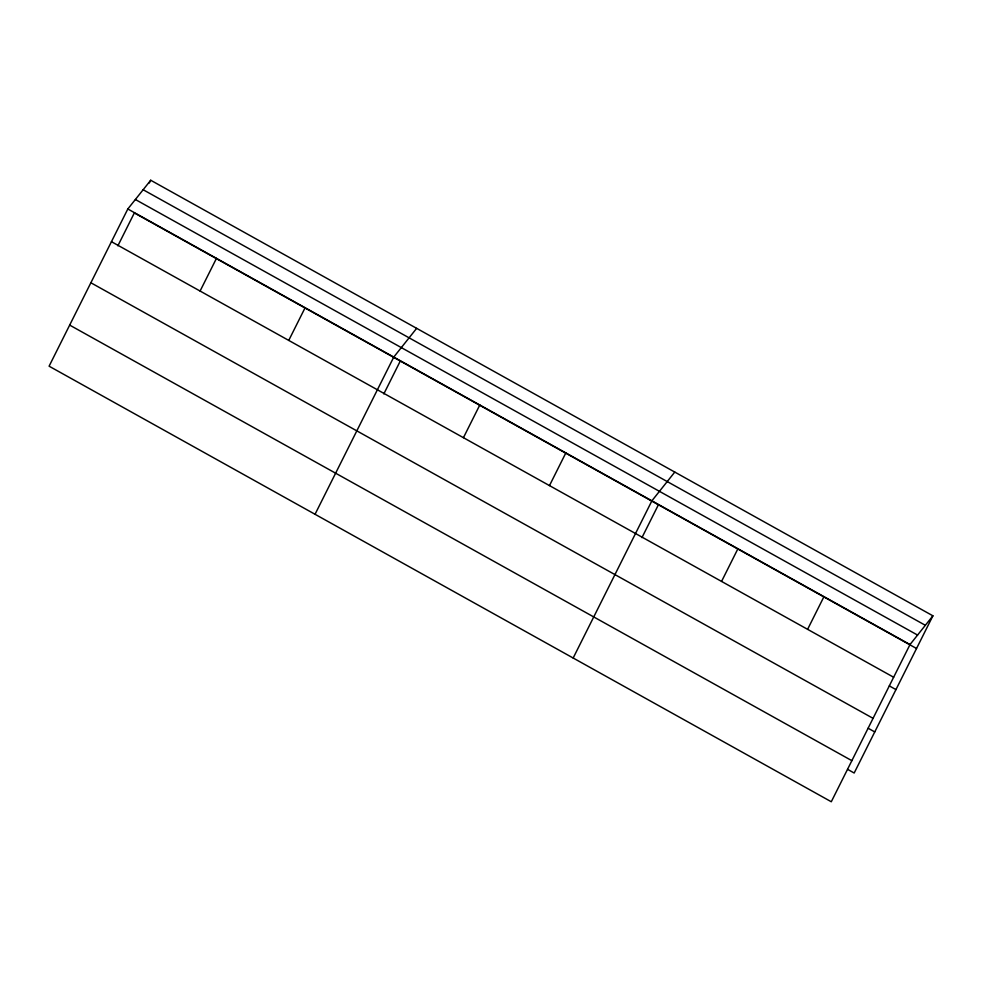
<?xml version="1.0" encoding="UTF-8"?>
<svg xmlns="http://www.w3.org/2000/svg" width="982" height="982" viewBox="0 0 982 982"><rect width="100%" height="100%" fill="white"/><g stroke="black" fill="none" stroke-linecap="round" stroke-linejoin="round"><path stroke-width="1.47" d="M127.82 208.982L49.1 366.188L831.288 801.754L910.007 644.56L932.9 615.812L150.712 180.246L127.82 208.982L910.007 644.56M117.877 245.807L134.338 212.934L916.525 648.501M149.35 182.971L150.712 180.246M200.095 291.04L216.47 258.352M288.745 340.41L305.12 307.71M315.05 514.273L393.77 357.08L416.65 328.344M383.827 393.905L400.288 361.032M463.43 437.69L479.805 404.989M549.478 485.599L565.841 452.911M573.169 658.014L651.888 500.82L674.781 472.072M641.946 537.633L658.406 504.773M721.561 581.418L737.924 548.729M807.597 629.339L823.972 596.639M932.9 615.812L854.18 773.018L847.564 769.323M143.151 189.735L925.351 625.301M135.369 199.506L917.569 635.072M111.445 241.682L893.645 677.249M889.336 685.902L895.952 689.597M90.872 282.767L873.059 718.333M868.137 728.239L874.753 731.921M69.673 325.103L851.86 760.669"/></g></svg>
